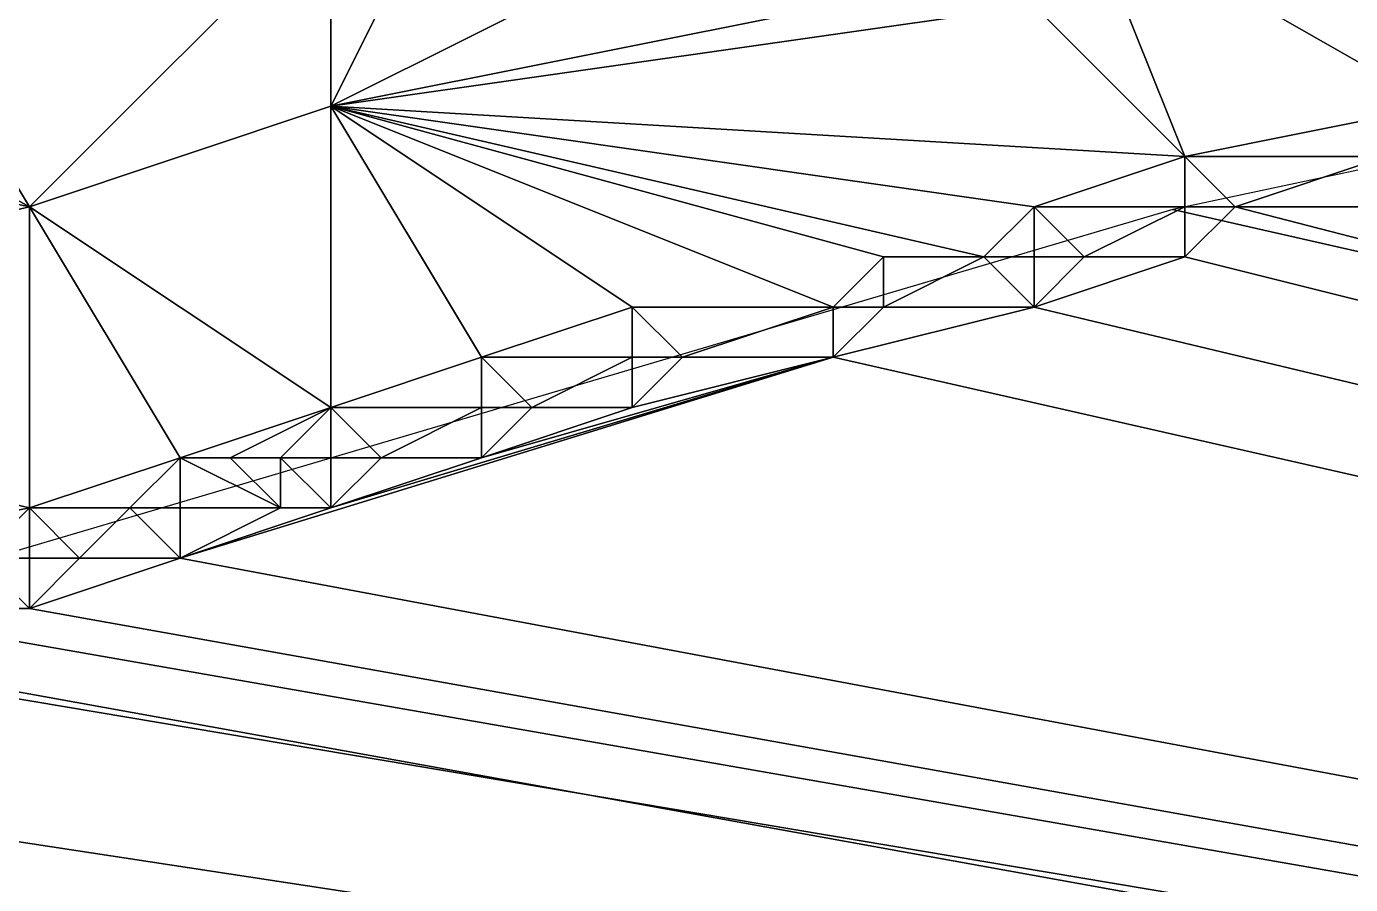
# Model space of a CAD drawing. Header units: metres. Extents: x -1103 to 901, y -902 to 905.
# Drawn here: x -154.1 to -101.4, y 83 to 117.2 of the extents above; entities that cross this region are included whole.
import ezdxf

# ---------------------------------------------------------------- set-up
doc = ezdxf.new("R2010")
doc.units = ezdxf.units.M
for name, color, linetype in [('OSM_TERRAIN', 3, 'CONTINUOUS'), ('OSM_WATER_OUTLINES', 4, 'CONTINUOUS'), ('OSM_WATER_SURFACE', 5, 'CONTINUOUS')]:
    doc.layers.add(name, color=color, linetype=linetype)

msp = doc.modelspace()

# ---------------------------------------------------------------- linework, layer by layer
at = {"layer": 'OSM_TERRAIN'}
for points in [[(-104, 124, 7.359), (-88, 116, 4.152), (-94, 126, 6.798)], [(-98, 114, 4.588), (-104, 124, 7.359), (-112, 122, 7.752)], [(-98, 114, 4.588), (-88, 116, 4.152), (-104, 124, 7.359)], [(-154, 110, 9.387), (-142, 122, 10.557), (-160, 120, 11.197)], [(-142, 114, 9.061), (-142, 122, 10.557), (-154, 110, 9.387)], [(-142, 114, 9.061), (-142, 118, 10.061), (-142, 122, 10.557)], [(-108, 112, 5.215), (-112, 122, 7.752), (-114, 118, 7.116)], [(-108, 112, 5.215), (-98, 114, 4.588), (-112, 122, 7.752)], [(-154, 110, 9.387), (-172, 120, 11.523), (-182, 116, 11.549)], [(-154, 110, 9.387), (-160, 120, 11.197), (-172, 120, 11.523)], [(-140, 118, 10.311), (-142, 114, 9.061), (-130, 120, 10.384)], [(-142, 114, 9.061), (-122, 118, 8.436), (-130, 120, 10.384)], [(-114, 118, 7.116), (-142, 114, 9.061), (-108, 112, 5.215)], [(-142, 114, 9.061), (-140, 118, 10.311), (-142, 118, 10.061)], [(-142, 114, 9.061), (-114, 118, 7.116), (-122, 118, 8.436)], [(-180, 104, 9.819), (-154, 110, 9.387), (-182, 116, 11.549)], [(-154, 110, 9.387), (-142, 102, 6.499), (-142, 114, 9.061)], [(-136, 104, 6.418), (-130, 106, 6.291), (-142, 114, 9.061)], [(-130, 106, 6.291), (-122, 106, 5.571), (-142, 114, 9.061)], [(-122, 106, 5.571), (-120, 108, 5.712), (-142, 114, 9.061)], [(-142, 102, 6.499), (-136, 104, 6.418), (-142, 114, 9.061)], [(-120, 108, 5.712), (-116, 108, 5.317), (-142, 114, 9.061)], [(-116, 108, 5.317), (-114, 110, 5.422), (-142, 114, 9.061)], [(-142, 114, 9.061), (-114, 110, 5.422), (-108, 112, 5.215)], [(-100, 112, 4.374), (-98, 114, 4.588), (-108, 112, 5.215)], [(-114, 110, 5.422), (-108, 110, 4.793), (-108, 112, 5.215)], [(-108, 110, 4.793), (-106, 110), (-108, 112, 5.215)], [(-106, 110), (-100, 112, 4.374), (-108, 112, 5.215)], [(-106, 110), (-100, 110), (-100, 112, 4.374)], [(-154, 98, 6.472), (-154, 110, 9.387), (-180, 104, 9.819)], [(-154, 98, 6.472), (-148, 100, 6.512), (-154, 110, 9.387)], [(-154, 110, 9.387), (-148, 100, 6.512), (-142, 102, 6.499)], [(-116, 108, 5.317), (-114, 108), (-114, 110, 5.422)], [(-114, 108), (-112, 108), (-114, 110, 5.422)], [(-112, 108), (-108, 110, 4.793), (-114, 110, 5.422)], [(-112, 108), (-108, 108), (-108, 110, 4.793)], [(-108, 108), (204, 30), (-106, 110)], [(-108, 108), (-106, 110), (-108, 110, 4.793)], [(204, 30), (-100, 110), (-106, 110)], [(-122, 106, 5.571), (-120, 106), (-120, 108, 5.712)], [(-120, 106), (-114, 106), (-116, 108, 5.317)], [(-120, 106), (-116, 108, 5.317), (-120, 108, 5.712)], [(-114, 106), (-114, 108), (-116, 108, 5.317)], [(204, 30), (-108, 108), (-114, 106)], [(-114, 106), (-108, 108), (-112, 108)], [(-114, 106), (-112, 108), (-114, 108)], [(-130, 104, 5.89), (-130, 106, 6.291), (-136, 104, 6.418)], [(-130, 104, 5.89), (-128, 104), (-130, 106, 6.291)], [(-128, 104), (-122, 106, 5.571), (-130, 106, 6.291)], [(-128, 104), (-122, 104), (-122, 106, 5.571)], [(-122, 104), (204, 30), (-114, 106)], [(-122, 104), (-120, 106), (-122, 106, 5.571)], [(-122, 104), (-114, 106), (-120, 106)], [(-164, 96, 6.829), (-154, 98, 6.472), (-180, 104, 9.819)], [(204, 30), (-122, 104), (-148, 96)], [(-148, 96), (-122, 104), (-142, 98)], [(-122, 104), (-136, 100), (-142, 98)], [(-136, 102, 5.974), (-136, 104, 6.418), (-142, 102, 6.499)], [(-136, 100), (-122, 104), (-130, 102)], [(-136, 102, 5.974), (-134, 102), (-136, 104, 6.418)], [(-134, 102), (-130, 104, 5.89), (-136, 104, 6.418)], [(-134, 102), (-130, 102), (-130, 104, 5.89)], [(-130, 102), (-128, 104), (-130, 104, 5.89)], [(-130, 102), (-122, 104), (-128, 104)], [(-148, 100, 6.512), (-146, 100, 6.348), (-142, 102, 6.499)], [(-146, 100, 6.348), (-144, 100, 6.185), (-142, 102, 6.499)], [(-144, 100, 6.185), (-142, 100, 6.021), (-142, 102, 6.499)], [(-142, 100, 6.021), (-140, 100), (-142, 102, 6.499)], [(-140, 100), (-136, 102, 5.974), (-142, 102, 6.499)], [(-140, 100), (-136, 100), (-136, 102, 5.974)], [(-136, 100), (-130, 102), (-134, 102)], [(-136, 100), (-134, 102), (-136, 102, 5.974)], [(-150, 98, 6.156), (-148, 100, 6.512), (-154, 98, 6.472)], [(-150, 98, 6.156), (-148, 98), (-148, 100, 6.512)], [(-148, 98), (-144, 98), (-148, 100, 6.512)], [(-144, 98), (-146, 100, 6.348), (-148, 100, 6.512)], [(-144, 98), (-144, 100, 6.185), (-146, 100, 6.348)], [(-144, 98), (-142, 98), (-144, 100, 6.185)], [(-142, 98), (-142, 100, 6.021), (-144, 100, 6.185)], [(-142, 98), (-140, 100), (-142, 100, 6.021)], [(-142, 98), (-136, 100), (-140, 100)], [(-164, 96, 6.829), (-156, 96, 6.132), (-154, 98, 6.472)], [(-156, 96, 6.132), (-154, 96), (-154, 98, 6.472)], [(-154, 96), (-152, 96), (-154, 98, 6.472)], [(-152, 96), (-150, 98, 6.156), (-154, 98, 6.472)], [(-152, 96), (-148, 96), (-150, 98, 6.156)], [(-148, 96), (-148, 98), (-150, 98, 6.156)], [(-148, 96), (-144, 98), (-148, 98)], [(-148, 96), (-142, 98), (-144, 98)], [(-162, 94), (-154, 94), (-156, 96, 6.132)], [(-154, 94), (-154, 96), (-156, 96, 6.132)], [(204, 30), (-148, 96), (-154, 94)], [(-154, 94), (-148, 96), (-152, 96)], [(-154, 94), (-152, 96), (-154, 96)], [(-164, 92), (204, 30), (-162, 94)], [(204, 30), (-154, 94), (-162, 94)], [(-176, 88), (204, 30), (-164, 92)], [(204, 30), (-176, 88), (-184, 84)], [(204, 30), (-184, 84), (-190, 82)]]:
    msp.add_3dface(points, dxfattribs=at)
at = {"layer": 'OSM_WATER_OUTLINES'}
msp.add_polyline3d([(192.158, 139.487, 1), (114.185, 145.68, 1), (-16.415, 129.479, 1), (-108.481, 109.893, 1), (-166.292, 92.807, 1), (-252.567, 62.77, 1), (-313.351, 34.492, 1), (-380.944, -9.247, 1), (-464.897, -66.135, 1), (-437.483, -97, 1), (-438.5, -97.907, 1), (-439.782, -99.068, 1), (-459.502, -121.496, 1), (-462.984, -124.493, 1), (-491.204, -145.34, 1), (-497.283, -150.814, 1), (-507.044, -159.595, 1), (-541.973, -191.014, 1), (-595.505, -279.099, 1)], dxfattribs=at)
at = {"layer": 'OSM_WATER_SURFACE'}
for points in [[(476.481, -23.237, 1), (-16.415, 129.479, 1), (-108.481, 109.893, 1)], [(476.481, -23.237, 1), (-108.481, 109.893, 1), (-166.292, 92.807, 1)], [(476.481, -23.237, 1), (-166.292, 92.807, 1), (-252.567, 62.77, 1)]]:
    msp.add_3dface(points, dxfattribs=at)

doc.saveas('drawing.dxf')
